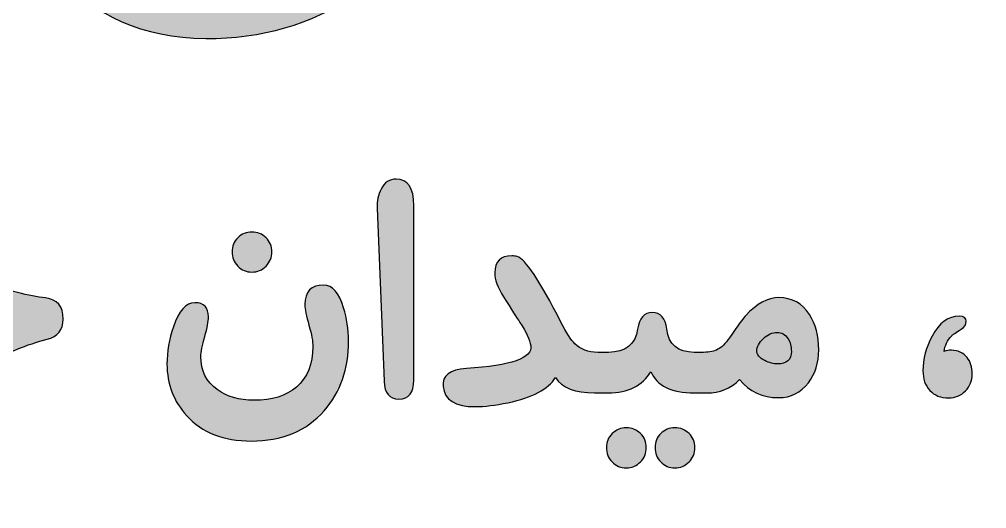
# Model space of a CAD drawing. Header units: millimetres. Extents: x -131.9 to -92.1, y -21.3 to 18.5.
# Drawn here: x -114.94 to -107.47, y -12.7 to -8.92 of the extents above; entities that cross this region are included whole.
import ezdxf

# ---------------------------------------------------------------- set-up
doc = ezdxf.new("R2010")
doc.units = ezdxf.units.MM
doc.header["$MEASUREMENT"] = 0
doc.layers.add('Layer 1', color=7, linetype='Continuous')

msp = doc.modelspace()

# ---------------------------------------------------------------- hatches: boundary and pattern name
at = {"layer": 'Layer 1', "true_color": 0x373435}
h = msp.add_hatch(color=250, dxfattribs=at)
edge = h.paths.add_edge_path()
edge.add_spline(control_points=[(-109.2958, -2.2523), (-109.3126, -2.349), (-109.3363, -2.439), (-109.3663, -2.5289), (-109.3999, -2.6189), (-109.4536, -2.7454), (-109.5277, -2.9054), (-109.6049, -3.0685), (-109.6486, -3.1585), (-109.6653, -3.1817), (-109.7291, -3.2784), (-109.783, -3.325), (-109.8267, -3.325), (-109.8636, -3.3019), (-109.8939, -3.2818), (-109.9208, -3.2584), (-109.9478, -3.2384), (-109.9712, -3.2286), (-109.9949, -3.2286), (-110.0923, -3.2286), (-110.2201, -3.2683), (-110.378, -3.345), (-110.5359, -3.425), (-110.7107, -3.5516), (-110.8988, -3.7216), (-111.0905, -3.8947), (-111.2385, -4.0545), (-111.3426, -4.2046), (-111.4468, -4.3544), (-111.5006, -4.4577), (-111.5006, -4.5144), (-111.5006, -4.5976), (-111.4736, -4.6642), (-111.4199, -4.7109), (-111.3729, -4.7442), (-111.2887, -4.7841), (-111.1711, -4.8274), (-111.0535, -4.8741), (-110.9728, -4.9141), (-110.9325, -4.944), (-110.8082, -5.034), (-110.7442, -5.2039), (-110.7442, -5.4603), (-110.7442, -5.8169), (-110.8114, -6.2233), (-110.9459, -6.6796), (-111.0804, -7.1359), (-111.2586, -7.5357), (-111.477, -7.8721), (-111.5879, -8.0287), (-111.7189, -8.1853), (-111.8703, -8.3418), (-112.0216, -8.4984), (-112.1863, -8.6317), (-112.3577, -8.7416), (-112.6904, -8.9614), (-113.0702, -9.0713), (-113.5037, -9.0713), (-113.9944, -9.0614), (-114.3675, -8.8982), (-114.623, -8.5783), (-114.7371, -8.4119), (-114.8178, -8.2386), (-114.8614, -8.0554), (-114.9052, -7.8721), (-114.9288, -7.6955), (-114.9288, -7.5324), (-114.9288, -7.3225), (-114.9121, -7.1161), (-114.8817, -6.9161), (-114.8515, -6.7129), (-114.801, -6.5131), (-114.7371, -6.3099), (-114.6365, -5.9799), (-114.5154, -5.6636), (-114.3707, -5.357), (-114.2296, -5.0505), (-114.1153, -4.8041), (-114.0246, -4.6176), (-114.0246, -4.6176), (-113.7525, -4.0446), (-113.7525, -4.0446), (-113.7223, -3.9779), (-113.692, -3.9147), (-113.6549, -3.8515), (-113.6214, -3.7913), (-113.591, -3.7614), (-113.5608, -3.7614), (-113.524, -3.7614), (-113.5037, -3.7913), (-113.5003, -3.8515), (-113.5003, -3.9147), (-113.507, -3.9613), (-113.5204, -3.9914), (-113.5642, -4.1013), (-113.6013, -4.1946), (-113.6315, -4.2678), (-113.6617, -4.3445), (-113.7087, -4.4511), (-113.7692, -4.5944), (-113.8332, -4.7375), (-113.9001, -4.8906), (-113.9708, -5.0539), (-114.0414, -5.2172), (-114.1018, -5.3537), (-114.1457, -5.4603), (-114.3741, -6.0566), (-114.4885, -6.5064), (-114.4885, -6.8029), (-114.4885, -7.1193), (-114.3741, -7.3691), (-114.1491, -7.5524), (-113.9238, -7.7355), (-113.6079, -7.8256), (-113.1978, -7.8256), (-112.8583, -7.8256), (-112.529, -7.7456), (-112.213, -7.589), (-111.9778, -7.4724), (-111.7795, -7.3291), (-111.6216, -7.1592), (-111.4636, -6.9893), (-111.346, -6.8327), (-111.2619, -6.6862), (-111.178, -6.5397), (-111.1376, -6.4064), (-111.1376, -6.2864), (-111.1376, -6.2165), (-111.1913, -6.1632), (-111.3023, -6.1267), (-111.413, -6.0932), (-111.4904, -6.07), (-111.5375, -6.0566), (-111.5879, -6.0466), (-111.6418, -6.0234), (-111.7056, -5.9933), (-111.8234, -5.9368), (-111.9139, -5.8667), (-111.9745, -5.7801), (-112.0384, -5.6937), (-112.0686, -5.577), (-112.0686, -5.4271), (-112.0686, -5.2006), (-111.9947, -4.9141), (-111.8433, -4.5643), (-111.6956, -4.2178), (-111.4872, -3.8746), (-111.2182, -3.5383), (-110.9998, -3.2618), (-110.7982, -3.0387), (-110.6167, -2.8686), (-110.5192, -2.7788), (-110.3948, -2.679), (-110.2436, -2.5655), (-110.0923, -2.4523), (-109.9478, -2.3557), (-109.8066, -2.2757), (-109.6319, -2.176), (-109.494, -2.1193), (-109.3932, -2.1059), (-109.3496, -2.1059), (-109.3226, -2.1226), (-109.306, -2.1559), (-109.2924, -2.1925), (-109.2891, -2.2225), (-109.2958, -2.2523)], knot_values=[0, 0, 0, 0, 0.018182, 0.018182, 0.018182, 0.036364, 0.036364, 0.036364, 0.054545, 0.054545, 0.054545, 0.072727, 0.072727, 0.072727, 0.090909, 0.090909, 0.090909, 0.109091, 0.109091, 0.109091, 0.127273, 0.127273, 0.127273, 0.145455, 0.145455, 0.145455, 0.163636, 0.163636, 0.163636, 0.181818, 0.181818, 0.181818, 0.2, 0.2, 0.2, 0.218182, 0.218182, 0.218182, 0.236364, 0.236364, 0.236364, 0.254545, 0.254545, 0.254545, 0.272727, 0.272727, 0.272727, 0.290909, 0.290909, 0.290909, 0.309091, 0.309091, 0.309091, 0.327273, 0.327273, 0.327273, 0.345455, 0.345455, 0.345455, 0.363636, 0.363636, 0.363636, 0.381818, 0.381818, 0.381818, 0.4, 0.4, 0.4, 0.418182, 0.418182, 0.418182, 0.436364, 0.436364, 0.436364, 0.454545, 0.454545, 0.454545, 0.472727, 0.472727, 0.472727, 0.490909, 0.490909, 0.490909, 0.509091, 0.509091, 0.509091, 0.527273, 0.527273, 0.527273, 0.545455, 0.545455, 0.545455, 0.563636, 0.563636, 0.563636, 0.581818, 0.581818, 0.581818, 0.6, 0.6, 0.6, 0.618182, 0.618182, 0.618182, 0.636364, 0.636364, 0.636364, 0.654545, 0.654545, 0.654545, 0.672727, 0.672727, 0.672727, 0.690909, 0.690909, 0.690909, 0.709091, 0.709091, 0.709091, 0.727273, 0.727273, 0.727273, 0.745455, 0.745455, 0.745455, 0.763636, 0.763636, 0.763636, 0.781818, 0.781818, 0.781818, 0.8, 0.8, 0.8, 0.818182, 0.818182, 0.818182, 0.836364, 0.836364, 0.836364, 0.854545, 0.854545, 0.854545, 0.872727, 0.872727, 0.872727, 0.890909, 0.890909, 0.890909, 0.909091, 0.909091, 0.909091, 0.927273, 0.927273, 0.927273, 0.945455, 0.945455, 0.945455, 0.963636, 0.963636, 0.963636, 0.981818, 0.981818, 0.981818, 1, 1, 1, 1], degree=3, periodic=1)
h = msp.add_hatch(color=250, dxfattribs=at)
edge = h.paths.add_edge_path()
edge.add_spline(control_points=[(-111.8971, -11.7099), (-111.8971, -11.8076), (-111.9354, -11.8568), (-112.0127, -11.8568), (-112.0853, -11.8568), (-112.1228, -11.8107), (-112.1268, -11.7193), (-112.1268, -11.7193), (-112.1799, -10.3817), (-112.1799, -10.3817), (-112.1814, -10.3262), (-112.1713, -10.277), (-112.1502, -10.2348), (-112.1228, -10.1824), (-112.0837, -10.1567), (-112.033, -10.1567), (-111.9423, -10.1567), (-111.8971, -10.2246), (-111.8971, -10.3614), (-111.8971, -10.3614), (-111.8971, -11.7099), (-111.8971, -11.7099)], knot_values=[0, 0, 0, 0, 0.142857, 0.142857, 0.142857, 0.285714, 0.285714, 0.285714, 0.428571, 0.428571, 0.428571, 0.571429, 0.571429, 0.571429, 0.714286, 0.714286, 0.714286, 0.857143, 0.857143, 0.857143, 1, 1, 1, 1], degree=3, periodic=1)
h = msp.add_hatch(color=250, dxfattribs=at)
edge = h.paths.add_edge_path()
edge.add_spline(control_points=[(-112.9932, -10.7192), (-112.9932, -10.7621), (-113.008, -10.7989), (-113.0378, -10.8293), (-113.0675, -10.8598), (-113.1041, -10.8754), (-113.1471, -10.8754), (-113.1901, -10.8754), (-113.226, -10.8598), (-113.2557, -10.8293), (-113.2854, -10.7989), (-113.3002, -10.7621), (-113.3002, -10.7192), (-113.3002, -10.6763), (-113.2854, -10.6395), (-113.2557, -10.6099), (-113.226, -10.581), (-113.1901, -10.566), (-113.1471, -10.566), (-113.1041, -10.566), (-113.0675, -10.581), (-113.0378, -10.6099), (-113.008, -10.6395), (-112.9932, -10.6763), (-112.9932, -10.7192)], knot_values=[0, 0, 0, 0, 0.125, 0.125, 0.125, 0.25, 0.25, 0.25, 0.375, 0.375, 0.375, 0.5, 0.5, 0.5, 0.625, 0.625, 0.625, 0.75, 0.75, 0.75, 0.875, 0.875, 0.875, 1, 1, 1, 1], degree=3, periodic=1)
h = msp.add_hatch(color=250, dxfattribs=at)
edge = h.paths.add_edge_path()
edge.add_spline(control_points=[(-110.411, -11.8091), (-110.411, -11.8091), (-110.4908, -11.8091), (-110.4908, -11.8091), (-110.4908, -11.8091), (-110.5009, -11.8091), (-110.5009, -11.8091), (-110.6516, -11.8091), (-110.7532, -11.77), (-110.804, -11.6911), (-110.8579, -11.7795), (-110.9798, -11.8443), (-111.1705, -11.8849), (-111.2673, -11.9052), (-111.3509, -11.9155), (-111.4204, -11.9155), (-111.5782, -11.9155), (-111.6618, -11.8639), (-111.6705, -11.7607), (-111.679, -11.6755), (-111.6189, -11.6294), (-111.4908, -11.6209), (-111.143, -11.5982), (-110.9774, -11.5404), (-110.9938, -11.4458), (-111.0017, -11.3966), (-111.0298, -11.3357), (-111.0774, -11.2646), (-111.1001, -11.2302), (-111.1423, -11.1646), (-111.204, -11.0677), (-111.2494, -10.995), (-111.272, -10.9333), (-111.272, -10.8809), (-111.272, -10.7942), (-111.2282, -10.7505), (-111.1407, -10.7505), (-111.1259, -10.7505), (-111.1118, -10.752), (-111.0985, -10.756), (-111.0376, -10.7724), (-110.9251, -10.9411), (-110.761, -11.2615), (-110.7188, -11.3451), (-110.6828, -11.4013), (-110.6532, -11.4302), (-110.6093, -11.4733), (-110.5504, -11.4951), (-110.4763, -11.4958), (-110.4763, -11.4958), (-110.4727, -11.4958), (-110.4727, -11.4958), (-110.4727, -11.4958), (-110.411, -11.4958), (-110.411, -11.4958), (-110.411, -11.4958), (-110.3939, -11.4958), (-110.3939, -11.4958), (-110.2634, -11.4958), (-110.1883, -11.4365), (-110.1688, -11.3169), (-110.1555, -11.2318), (-110.1173, -11.1888), (-110.0547, -11.1888), (-109.9914, -11.1888), (-109.9548, -11.2318), (-109.9445, -11.3169), (-109.9297, -11.4365), (-109.8586, -11.4958), (-109.7312, -11.4958), (-109.7312, -11.4958), (-109.7195, -11.4958), (-109.7195, -11.4958), (-109.7195, -11.4958), (-109.668, -11.4958), (-109.668, -11.4958), (-109.668, -11.4958), (-109.6656, -11.4958), (-109.6656, -11.4958), (-109.6656, -11.4958), (-109.6631, -11.4958), (-109.6631, -11.4958), (-109.6631, -11.4958), (-109.6608, -11.4958), (-109.6608, -11.4958), (-109.6126, -11.4951), (-109.5751, -11.4874), (-109.5484, -11.4724), (-109.5211, -11.4576), (-109.4914, -11.4279), (-109.4608, -11.3841), (-109.3937, -11.288), (-109.3515, -11.2302), (-109.3335, -11.2107), (-109.2491, -11.1192), (-109.164, -11.0731), (-109.0788, -11.0731), (-108.9764, -11.0731), (-108.8975, -11.1169), (-108.8421, -11.2036), (-108.7944, -11.2771), (-108.771, -11.3685), (-108.771, -11.477), (-108.771, -11.5763), (-108.7975, -11.6607), (-108.8499, -11.7302), (-108.9084, -11.8076), (-108.9851, -11.8459), (-109.0812, -11.8459), (-109.2054, -11.8459), (-109.3054, -11.7998), (-109.3827, -11.7068), (-109.4507, -11.7748), (-109.5351, -11.8091), (-109.6344, -11.8091), (-109.6344, -11.8091), (-109.6414, -11.8091), (-109.6414, -11.8091), (-109.6414, -11.8091), (-109.7195, -11.8091), (-109.7195, -11.8091), (-109.7195, -11.8091), (-109.7312, -11.8091), (-109.7312, -11.8091), (-109.9094, -11.8091), (-110.0211, -11.7544), (-110.0657, -11.6451), (-110.1329, -11.7544), (-110.243, -11.8091), (-110.3961, -11.8091), (-110.3961, -11.8091), (-110.411, -11.8091), (-110.411, -11.8091)], knot_values=[0, 0, 0, 0, 0.022727, 0.022727, 0.022727, 0.045455, 0.045455, 0.045455, 0.068182, 0.068182, 0.068182, 0.090909, 0.090909, 0.090909, 0.113636, 0.113636, 0.113636, 0.136364, 0.136364, 0.136364, 0.159091, 0.159091, 0.159091, 0.181818, 0.181818, 0.181818, 0.204545, 0.204545, 0.204545, 0.227273, 0.227273, 0.227273, 0.25, 0.25, 0.25, 0.272727, 0.272727, 0.272727, 0.295455, 0.295455, 0.295455, 0.318182, 0.318182, 0.318182, 0.340909, 0.340909, 0.340909, 0.363636, 0.363636, 0.363636, 0.386364, 0.386364, 0.386364, 0.409091, 0.409091, 0.409091, 0.431818, 0.431818, 0.431818, 0.454545, 0.454545, 0.454545, 0.477273, 0.477273, 0.477273, 0.5, 0.5, 0.5, 0.522727, 0.522727, 0.522727, 0.545455, 0.545455, 0.545455, 0.568182, 0.568182, 0.568182, 0.590909, 0.590909, 0.590909, 0.613636, 0.613636, 0.613636, 0.636364, 0.636364, 0.636364, 0.659091, 0.659091, 0.659091, 0.681818, 0.681818, 0.681818, 0.704545, 0.704545, 0.704545, 0.727273, 0.727273, 0.727273, 0.75, 0.75, 0.75, 0.772727, 0.772727, 0.772727, 0.795455, 0.795455, 0.795455, 0.818182, 0.818182, 0.818182, 0.840909, 0.840909, 0.840909, 0.863636, 0.863636, 0.863636, 0.886364, 0.886364, 0.886364, 0.909091, 0.909091, 0.909091, 0.931818, 0.931818, 0.931818, 0.954545, 0.954545, 0.954545, 0.977273, 0.977273, 0.977273, 1, 1, 1, 1], degree=3, periodic=1)
h = msp.add_hatch(color=250, dxfattribs=at)
edge = h.paths.add_edge_path()
edge.add_spline(control_points=[(-115.9841, -11.8091), (-115.9841, -11.8091), (-116.0623, -11.8091), (-116.0623, -11.8091), (-116.0623, -11.8091), (-116.2036, -11.8091), (-116.2036, -11.8091), (-116.2935, -12.1146), (-116.5294, -12.342), (-116.9131, -12.492), (-116.9357, -12.5007), (-116.9584, -12.5053), (-116.9803, -12.5053), (-117.0162, -12.5053), (-117.0459, -12.4936), (-117.0686, -12.4701), (-117.0921, -12.4467), (-117.1037, -12.417), (-117.1037, -12.3811), (-117.1037, -12.3186), (-117.0694, -12.2717), (-117.0014, -12.2413), (-116.7202, -12.117), (-116.5405, -11.9709), (-116.4622, -11.8036), (-116.6083, -11.8036), (-116.7131, -11.7864), (-116.7779, -11.7529), (-116.8669, -11.706), (-116.9116, -11.6177), (-116.9116, -11.488), (-116.9116, -11.3857), (-116.8811, -11.2888), (-116.8201, -11.1974), (-116.7529, -11.0966), (-116.6732, -11.0466), (-116.5818, -11.0466), (-116.4701, -11.0466), (-116.3772, -11.095), (-116.3029, -11.1919), (-116.238, -11.2771), (-116.1997, -11.3779), (-116.1888, -11.4958), (-116.1888, -11.4958), (-116.0623, -11.4958), (-116.0623, -11.4958), (-116.0623, -11.4958), (-115.9841, -11.4958), (-115.9841, -11.4958), (-115.9841, -11.4958), (-115.8707, -11.4958), (-115.8707, -11.4958), (-115.741, -11.4958), (-115.6301, -11.4802), (-115.5372, -11.4489), (-115.516, -11.442), (-115.384, -11.3865), (-115.1426, -11.2833), (-115.3832, -11.2091), (-115.5277, -11.1716), (-115.5762, -11.1716), (-115.5973, -11.1716), (-115.6301, -11.1848), (-115.6754, -11.2115), (-115.7208, -11.2388), (-115.7551, -11.252), (-115.7794, -11.252), (-115.8505, -11.252), (-115.8856, -11.213), (-115.8856, -11.1349), (-115.8856, -11.0723), (-115.8513, -11.0122), (-115.7833, -10.9536), (-115.7153, -10.895), (-115.6489, -10.8661), (-115.5856, -10.8661), (-115.5067, -10.8661), (-115.3848, -10.895), (-115.2199, -10.9536), (-115.0285, -11.0209), (-114.8684, -11.0614), (-114.7395, -11.0755), (-114.6495, -11.0857), (-114.6042, -11.1395), (-114.6042, -11.2388), (-114.6042, -11.3224), (-114.6457, -11.374), (-114.7285, -11.3951), (-114.8793, -11.4325), (-115.0418, -11.4997), (-115.2169, -11.5966), (-115.3692, -11.681), (-115.466, -11.731), (-115.5067, -11.7459), (-115.62, -11.788), (-115.7622, -11.8091), (-115.9333, -11.8091), (-115.9333, -11.8091), (-115.9841, -11.8091), (-115.9841, -11.8091)], knot_values=[0, 0, 0, 0, 0.030303, 0.030303, 0.030303, 0.060606, 0.060606, 0.060606, 0.090909, 0.090909, 0.090909, 0.121212, 0.121212, 0.121212, 0.151515, 0.151515, 0.151515, 0.181818, 0.181818, 0.181818, 0.212121, 0.212121, 0.212121, 0.242424, 0.242424, 0.242424, 0.272727, 0.272727, 0.272727, 0.30303, 0.30303, 0.30303, 0.333333, 0.333333, 0.333333, 0.363636, 0.363636, 0.363636, 0.393939, 0.393939, 0.393939, 0.424242, 0.424242, 0.424242, 0.454545, 0.454545, 0.454545, 0.484848, 0.484848, 0.484848, 0.515152, 0.515152, 0.515152, 0.545455, 0.545455, 0.545455, 0.575758, 0.575758, 0.575758, 0.606061, 0.606061, 0.606061, 0.636364, 0.636364, 0.636364, 0.666667, 0.666667, 0.666667, 0.69697, 0.69697, 0.69697, 0.727273, 0.727273, 0.727273, 0.757576, 0.757576, 0.757576, 0.787879, 0.787879, 0.787879, 0.818182, 0.818182, 0.818182, 0.848485, 0.848485, 0.848485, 0.878788, 0.878788, 0.878788, 0.909091, 0.909091, 0.909091, 0.939394, 0.939394, 0.939394, 0.969697, 0.969697, 0.969697, 1, 1, 1, 1], degree=3, periodic=1)
h = msp.add_hatch(color=250, dxfattribs=at)
edge = h.paths.add_edge_path()
edge.add_spline(control_points=[(-112.401, -11.4068), (-112.401, -11.6239), (-112.4635, -11.8036), (-112.5885, -11.9467), (-112.7252, -12.1029), (-112.9135, -12.181), (-113.1533, -12.181), (-113.3651, -12.181), (-113.5307, -12.1162), (-113.6503, -11.9857), (-113.7519, -11.874), (-113.8027, -11.7411), (-113.8027, -11.5857), (-113.8027, -11.4912), (-113.7863, -11.3951), (-113.7535, -11.2981), (-113.712, -11.1739), (-113.6566, -11.1122), (-113.587, -11.1122), (-113.5175, -11.1122), (-113.4823, -11.149), (-113.4823, -11.2224), (-113.4823, -11.256), (-113.4917, -11.306), (-113.5112, -11.374), (-113.5307, -11.442), (-113.5409, -11.4928), (-113.5409, -11.5278), (-113.5409, -11.6373), (-113.4987, -11.7224), (-113.4143, -11.7842), (-113.3401, -11.8388), (-113.2456, -11.8662), (-113.1323, -11.8662), (-112.9924, -11.8662), (-112.8822, -11.8326), (-112.8034, -11.7646), (-112.7182, -11.6919), (-112.676, -11.5873), (-112.676, -11.4497), (-112.676, -11.4138), (-112.6861, -11.3591), (-112.7065, -11.2864), (-112.7276, -11.2138), (-112.7377, -11.1607), (-112.7377, -11.1271), (-112.7377, -11.0262), (-112.6901, -10.9762), (-112.594, -10.9762), (-112.526, -10.9762), (-112.4744, -11.0349), (-112.4392, -11.1513), (-112.4135, -11.2333), (-112.401, -11.3185), (-112.401, -11.4068)], knot_values=[0, 0, 0, 0, 0.055556, 0.055556, 0.055556, 0.111111, 0.111111, 0.111111, 0.166667, 0.166667, 0.166667, 0.222222, 0.222222, 0.222222, 0.277778, 0.277778, 0.277778, 0.333333, 0.333333, 0.333333, 0.388889, 0.388889, 0.388889, 0.444444, 0.444444, 0.444444, 0.5, 0.5, 0.5, 0.555556, 0.555556, 0.555556, 0.611111, 0.611111, 0.611111, 0.666667, 0.666667, 0.666667, 0.722222, 0.722222, 0.722222, 0.777778, 0.777778, 0.777778, 0.833333, 0.833333, 0.833333, 0.888889, 0.888889, 0.888889, 0.944444, 0.944444, 0.944444, 1, 1, 1, 1], degree=3, periodic=1)
h = msp.add_hatch(color=250, dxfattribs=at)
edge = h.paths.add_edge_path()
edge.add_spline(control_points=[(-107.585, -11.6638), (-107.585, -11.7146), (-107.603, -11.7583), (-107.6381, -11.7943), (-107.6733, -11.8303), (-107.717, -11.8483), (-107.7678, -11.8483), (-107.8287, -11.8483), (-107.8772, -11.8287), (-107.9124, -11.7896), (-107.9483, -11.7506), (-107.9663, -11.7006), (-107.9663, -11.6389), (-107.9663, -11.5474), (-107.9428, -11.4576), (-107.8959, -11.3708), (-107.8404, -11.2677), (-107.7702, -11.2162), (-107.6858, -11.2162), (-107.649, -11.2162), (-107.6311, -11.2294), (-107.6311, -11.256), (-107.6311, -11.2802), (-107.6443, -11.3005), (-107.6702, -11.3169), (-107.7131, -11.3427), (-107.7374, -11.3599), (-107.7436, -11.3669), (-107.7772, -11.4021), (-107.7967, -11.4428), (-107.803, -11.488), (-107.7842, -11.4825), (-107.7655, -11.4794), (-107.7467, -11.4794), (-107.6959, -11.4794), (-107.6553, -11.4982), (-107.6255, -11.5349), (-107.5982, -11.5685), (-107.585, -11.6115), (-107.585, -11.6638)], knot_values=[0, 0, 0, 0, 0.076923, 0.076923, 0.076923, 0.153846, 0.153846, 0.153846, 0.230769, 0.230769, 0.230769, 0.307692, 0.307692, 0.307692, 0.384615, 0.384615, 0.384615, 0.461538, 0.461538, 0.461538, 0.538462, 0.538462, 0.538462, 0.615385, 0.615385, 0.615385, 0.692308, 0.692308, 0.692308, 0.769231, 0.769231, 0.769231, 0.846154, 0.846154, 0.846154, 0.923077, 0.923077, 0.923077, 1, 1, 1, 1], degree=3, periodic=1)
h = msp.add_hatch(color=250, dxfattribs=at)
edge = h.paths.add_edge_path()
edge.add_spline(control_points=[(-108.9819, -11.488), (-108.9819, -11.4497), (-108.9905, -11.4169), (-109.0085, -11.3896), (-109.0296, -11.3576), (-109.0569, -11.3412), (-109.0921, -11.3412), (-109.1273, -11.3412), (-109.1617, -11.3568), (-109.196, -11.388), (-109.2312, -11.4193), (-109.2484, -11.4529), (-109.2484, -11.488), (-109.2484, -11.5138), (-109.2281, -11.5381), (-109.1866, -11.5591), (-109.1514, -11.5771), (-109.1194, -11.5857), (-109.0897, -11.5857), (-109.0179, -11.5857), (-108.9819, -11.5529), (-108.9819, -11.488)], knot_values=[0, 0, 0, 0, 0.142857, 0.142857, 0.142857, 0.285714, 0.285714, 0.285714, 0.428571, 0.428571, 0.428571, 0.571429, 0.571429, 0.571429, 0.714286, 0.714286, 0.714286, 0.857143, 0.857143, 0.857143, 1, 1, 1, 1], degree=3, periodic=1)
h = msp.add_hatch(color=250, dxfattribs=at)
edge = h.paths.add_edge_path()
edge.add_spline(control_points=[(-110.1017, -12.2318), (-110.1017, -12.2748), (-110.1165, -12.3123), (-110.147, -12.3428), (-110.1774, -12.3732), (-110.2134, -12.3882), (-110.2563, -12.3882), (-110.2992, -12.3882), (-110.336, -12.3732), (-110.3657, -12.3428), (-110.3953, -12.3123), (-110.4103, -12.2748), (-110.4103, -12.2318), (-110.4103, -12.1897), (-110.3953, -12.1537), (-110.3649, -12.1241), (-110.3344, -12.0936), (-110.2985, -12.0788), (-110.2563, -12.0788), (-110.2134, -12.0788), (-110.1774, -12.0936), (-110.147, -12.1233), (-110.1165, -12.1521), (-110.1017, -12.1889), (-110.1017, -12.2318)], knot_values=[0, 0, 0, 0, 0.125, 0.125, 0.125, 0.25, 0.25, 0.25, 0.375, 0.375, 0.375, 0.5, 0.5, 0.5, 0.625, 0.625, 0.625, 0.75, 0.75, 0.75, 0.875, 0.875, 0.875, 1, 1, 1, 1], degree=3, periodic=1)
h = msp.add_hatch(color=250, dxfattribs=at)
edge = h.paths.add_edge_path()
edge.add_spline(control_points=[(-109.7273, -12.2318), (-109.7273, -12.2748), (-109.7423, -12.3123), (-109.7719, -12.3428), (-109.8016, -12.3732), (-109.8383, -12.3882), (-109.8813, -12.3882), (-109.9242, -12.3882), (-109.9602, -12.3732), (-109.9898, -12.3428), (-110.0196, -12.3123), (-110.0345, -12.2748), (-110.0345, -12.2318), (-110.0345, -12.1889), (-110.0196, -12.1521), (-109.9898, -12.1233), (-109.9602, -12.0936), (-109.9242, -12.0788), (-109.8813, -12.0788), (-109.8383, -12.0788), (-109.8016, -12.0936), (-109.7719, -12.1233), (-109.7423, -12.1521), (-109.7273, -12.1889), (-109.7273, -12.2318)], knot_values=[0, 0, 0, 0, 0.125, 0.125, 0.125, 0.25, 0.25, 0.25, 0.375, 0.375, 0.375, 0.5, 0.5, 0.5, 0.625, 0.625, 0.625, 0.75, 0.75, 0.75, 0.875, 0.875, 0.875, 1, 1, 1, 1], degree=3, periodic=1)

# ---------------------------------------------------------------- linework, layer by layer
at = {"layer": 'Layer 1', "color": 250, "lineweight": 18}
msp.add_open_spline([(-128.8774, 18.4715), (-128.8774, 18.4715), (-95.0772, 18.4715), (-95.0772, 18.4715), (-93.4273, 18.4715), (-92.0773, 17.1215), (-92.0773, 15.4715), (-92.0773, 15.4715), (-92.0773, -18.3285), (-92.0773, -18.3285), (-92.0773, -19.9785), (-93.4273, -21.3285), (-95.0772, -21.3285), (-95.0772, -21.3285), (-128.8774, -21.3285), (-128.8774, -21.3285), (-130.5273, -21.3285), (-131.8773, -19.9785), (-131.8773, -18.3285), (-131.8773, -18.3285), (-131.8773, 15.4715), (-131.8773, 15.4715), (-131.8773, 17.1215), (-130.5273, 18.4715), (-128.8774, 18.4715)], degree=3, knots=[0, 0, 0, 0, 0.125, 0.125, 0.125, 0.25, 0.25, 0.25, 0.375, 0.375, 0.375, 0.5, 0.5, 0.5, 0.625, 0.625, 0.625, 0.75, 0.75, 0.75, 0.875, 0.875, 0.875, 1, 1, 1, 1], dxfattribs=at)
at = {"layer": 'Layer 1', "color": 250}
for points, knots in [([(-109.2958, -2.2523), (-109.3126, -2.349), (-109.3363, -2.439), (-109.3663, -2.5289), (-109.3999, -2.6189), (-109.4536, -2.7454), (-109.5277, -2.9054), (-109.6049, -3.0685), (-109.6486, -3.1585), (-109.6653, -3.1817), (-109.7291, -3.2784), (-109.783, -3.325), (-109.8267, -3.325), (-109.8636, -3.3019), (-109.8939, -3.2818), (-109.9208, -3.2584), (-109.9478, -3.2384), (-109.9712, -3.2286), (-109.9949, -3.2286), (-110.0923, -3.2286), (-110.2201, -3.2683), (-110.378, -3.345), (-110.5359, -3.425), (-110.7107, -3.5516), (-110.8988, -3.7216), (-111.0905, -3.8947), (-111.2385, -4.0545), (-111.3426, -4.2046), (-111.4468, -4.3544), (-111.5006, -4.4577), (-111.5006, -4.5144), (-111.5006, -4.5976), (-111.4736, -4.6642), (-111.4199, -4.7109), (-111.3729, -4.7442), (-111.2887, -4.7841), (-111.1711, -4.8274), (-111.0535, -4.8741), (-110.9728, -4.9141), (-110.9325, -4.944), (-110.8082, -5.034), (-110.7442, -5.2039), (-110.7442, -5.4603), (-110.7442, -5.8169), (-110.8114, -6.2233), (-110.9459, -6.6796), (-111.0804, -7.1359), (-111.2586, -7.5357), (-111.477, -7.8721), (-111.5879, -8.0287), (-111.7189, -8.1853), (-111.8703, -8.3418), (-112.0216, -8.4984), (-112.1863, -8.6317), (-112.3577, -8.7416), (-112.6904, -8.9614), (-113.0702, -9.0713), (-113.5037, -9.0713), (-113.9944, -9.0614), (-114.3675, -8.8982), (-114.623, -8.5783), (-114.7371, -8.4119), (-114.8178, -8.2386), (-114.8614, -8.0554), (-114.9052, -7.8721), (-114.9288, -7.6955), (-114.9288, -7.5324), (-114.9288, -7.3225), (-114.9121, -7.1161), (-114.8817, -6.9161), (-114.8515, -6.7129), (-114.801, -6.5131), (-114.7371, -6.3099), (-114.6365, -5.9799), (-114.5154, -5.6636), (-114.3707, -5.357), (-114.2296, -5.0505), (-114.1153, -4.8041), (-114.0246, -4.6176), (-114.0246, -4.6176), (-113.7525, -4.0446), (-113.7525, -4.0446), (-113.7223, -3.9779), (-113.692, -3.9147), (-113.6549, -3.8515), (-113.6214, -3.7913), (-113.591, -3.7614), (-113.5608, -3.7614), (-113.524, -3.7614), (-113.5037, -3.7913), (-113.5003, -3.8515), (-113.5003, -3.9147), (-113.507, -3.9613), (-113.5204, -3.9914), (-113.5642, -4.1013), (-113.6013, -4.1946), (-113.6315, -4.2678), (-113.6617, -4.3445), (-113.7087, -4.4511), (-113.7692, -4.5944), (-113.8332, -4.7375), (-113.9001, -4.8906), (-113.9708, -5.0539), (-114.0414, -5.2172), (-114.1018, -5.3537), (-114.1457, -5.4603), (-114.3741, -6.0566), (-114.4885, -6.5064), (-114.4885, -6.8029), (-114.4885, -7.1193), (-114.3741, -7.3691), (-114.1491, -7.5524), (-113.9238, -7.7355), (-113.6079, -7.8256), (-113.1978, -7.8256), (-112.8583, -7.8256), (-112.529, -7.7456), (-112.213, -7.589), (-111.9778, -7.4724), (-111.7795, -7.3291), (-111.6216, -7.1592), (-111.4636, -6.9893), (-111.346, -6.8327), (-111.2619, -6.6862), (-111.178, -6.5397), (-111.1376, -6.4064), (-111.1376, -6.2864), (-111.1376, -6.2165), (-111.1913, -6.1632), (-111.3023, -6.1267), (-111.413, -6.0932), (-111.4904, -6.07), (-111.5375, -6.0566), (-111.5879, -6.0466), (-111.6418, -6.0234), (-111.7056, -5.9933), (-111.8234, -5.9368), (-111.9139, -5.8667), (-111.9745, -5.7801), (-112.0384, -5.6937), (-112.0686, -5.577), (-112.0686, -5.4271), (-112.0686, -5.2006), (-111.9947, -4.9141), (-111.8433, -4.5643), (-111.6956, -4.2178), (-111.4872, -3.8746), (-111.2182, -3.5383), (-110.9998, -3.2618), (-110.7982, -3.0387), (-110.6167, -2.8686), (-110.5192, -2.7788), (-110.3948, -2.679), (-110.2436, -2.5655), (-110.0923, -2.4523), (-109.9478, -2.3557), (-109.8066, -2.2757), (-109.6319, -2.176), (-109.494, -2.1193), (-109.3932, -2.1059), (-109.3496, -2.1059), (-109.3226, -2.1226), (-109.306, -2.1559), (-109.2924, -2.1925), (-109.2891, -2.2225), (-109.2958, -2.2523)], [0, 0, 0, 0, 0.018182, 0.018182, 0.018182, 0.036364, 0.036364, 0.036364, 0.054545, 0.054545, 0.054545, 0.072727, 0.072727, 0.072727, 0.090909, 0.090909, 0.090909, 0.109091, 0.109091, 0.109091, 0.127273, 0.127273, 0.127273, 0.145455, 0.145455, 0.145455, 0.163636, 0.163636, 0.163636, 0.181818, 0.181818, 0.181818, 0.2, 0.2, 0.2, 0.218182, 0.218182, 0.218182, 0.236364, 0.236364, 0.236364, 0.254545, 0.254545, 0.254545, 0.272727, 0.272727, 0.272727, 0.290909, 0.290909, 0.290909, 0.309091, 0.309091, 0.309091, 0.327273, 0.327273, 0.327273, 0.345455, 0.345455, 0.345455, 0.363636, 0.363636, 0.363636, 0.381818, 0.381818, 0.381818, 0.4, 0.4, 0.4, 0.418182, 0.418182, 0.418182, 0.436364, 0.436364, 0.436364, 0.454545, 0.454545, 0.454545, 0.472727, 0.472727, 0.472727, 0.490909, 0.490909, 0.490909, 0.509091, 0.509091, 0.509091, 0.527273, 0.527273, 0.527273, 0.545455, 0.545455, 0.545455, 0.563636, 0.563636, 0.563636, 0.581818, 0.581818, 0.581818, 0.6, 0.6, 0.6, 0.618182, 0.618182, 0.618182, 0.636364, 0.636364, 0.636364, 0.654545, 0.654545, 0.654545, 0.672727, 0.672727, 0.672727, 0.690909, 0.690909, 0.690909, 0.709091, 0.709091, 0.709091, 0.727273, 0.727273, 0.727273, 0.745455, 0.745455, 0.745455, 0.763636, 0.763636, 0.763636, 0.781818, 0.781818, 0.781818, 0.8, 0.8, 0.8, 0.818182, 0.818182, 0.818182, 0.836364, 0.836364, 0.836364, 0.854545, 0.854545, 0.854545, 0.872727, 0.872727, 0.872727, 0.890909, 0.890909, 0.890909, 0.909091, 0.909091, 0.909091, 0.927273, 0.927273, 0.927273, 0.945455, 0.945455, 0.945455, 0.963636, 0.963636, 0.963636, 0.981818, 0.981818, 0.981818, 1, 1, 1, 1]), ([(-111.8971, -11.7099), (-111.8971, -11.8076), (-111.9354, -11.8568), (-112.0127, -11.8568), (-112.0853, -11.8568), (-112.1228, -11.8107), (-112.1268, -11.7193), (-112.1268, -11.7193), (-112.1799, -10.3817), (-112.1799, -10.3817), (-112.1814, -10.3262), (-112.1713, -10.277), (-112.1502, -10.2348), (-112.1228, -10.1824), (-112.0837, -10.1567), (-112.033, -10.1567), (-111.9423, -10.1567), (-111.8971, -10.2246), (-111.8971, -10.3614), (-111.8971, -10.3614), (-111.8971, -11.7099), (-111.8971, -11.7099)], [0, 0, 0, 0, 0.142857, 0.142857, 0.142857, 0.285714, 0.285714, 0.285714, 0.428571, 0.428571, 0.428571, 0.571429, 0.571429, 0.571429, 0.714286, 0.714286, 0.714286, 0.857143, 0.857143, 0.857143, 1, 1, 1, 1]), ([(-112.9932, -10.7192), (-112.9932, -10.7621), (-113.008, -10.7989), (-113.0378, -10.8293), (-113.0675, -10.8598), (-113.1041, -10.8754), (-113.1471, -10.8754), (-113.1901, -10.8754), (-113.226, -10.8598), (-113.2557, -10.8293), (-113.2854, -10.7989), (-113.3002, -10.7621), (-113.3002, -10.7192), (-113.3002, -10.6763), (-113.2854, -10.6395), (-113.2557, -10.6099), (-113.226, -10.581), (-113.1901, -10.566), (-113.1471, -10.566), (-113.1041, -10.566), (-113.0675, -10.581), (-113.0378, -10.6099), (-113.008, -10.6395), (-112.9932, -10.6763), (-112.9932, -10.7192)], [0, 0, 0, 0, 0.125, 0.125, 0.125, 0.25, 0.25, 0.25, 0.375, 0.375, 0.375, 0.5, 0.5, 0.5, 0.625, 0.625, 0.625, 0.75, 0.75, 0.75, 0.875, 0.875, 0.875, 1, 1, 1, 1]), ([(-110.411, -11.8091), (-110.411, -11.8091), (-110.4908, -11.8091), (-110.4908, -11.8091), (-110.4908, -11.8091), (-110.5009, -11.8091), (-110.5009, -11.8091), (-110.6516, -11.8091), (-110.7532, -11.77), (-110.804, -11.6911), (-110.8579, -11.7795), (-110.9798, -11.8443), (-111.1705, -11.8849), (-111.2673, -11.9052), (-111.3509, -11.9155), (-111.4204, -11.9155), (-111.5782, -11.9155), (-111.6618, -11.8639), (-111.6705, -11.7607), (-111.679, -11.6755), (-111.6189, -11.6294), (-111.4908, -11.6209), (-111.143, -11.5982), (-110.9774, -11.5404), (-110.9938, -11.4458), (-111.0017, -11.3966), (-111.0298, -11.3357), (-111.0774, -11.2646), (-111.1001, -11.2302), (-111.1423, -11.1646), (-111.204, -11.0677), (-111.2494, -10.995), (-111.272, -10.9333), (-111.272, -10.8809), (-111.272, -10.7942), (-111.2282, -10.7505), (-111.1407, -10.7505), (-111.1259, -10.7505), (-111.1118, -10.752), (-111.0985, -10.756), (-111.0376, -10.7724), (-110.9251, -10.9411), (-110.761, -11.2615), (-110.7188, -11.3451), (-110.6828, -11.4013), (-110.6532, -11.4302), (-110.6093, -11.4733), (-110.5504, -11.4951), (-110.4763, -11.4958), (-110.4763, -11.4958), (-110.4727, -11.4958), (-110.4727, -11.4958), (-110.4727, -11.4958), (-110.411, -11.4958), (-110.411, -11.4958), (-110.411, -11.4958), (-110.3939, -11.4958), (-110.3939, -11.4958), (-110.2634, -11.4958), (-110.1883, -11.4365), (-110.1688, -11.3169), (-110.1555, -11.2318), (-110.1173, -11.1888), (-110.0547, -11.1888), (-109.9914, -11.1888), (-109.9548, -11.2318), (-109.9445, -11.3169), (-109.9297, -11.4365), (-109.8586, -11.4958), (-109.7312, -11.4958), (-109.7312, -11.4958), (-109.7195, -11.4958), (-109.7195, -11.4958), (-109.7195, -11.4958), (-109.668, -11.4958), (-109.668, -11.4958), (-109.668, -11.4958), (-109.6656, -11.4958), (-109.6656, -11.4958), (-109.6656, -11.4958), (-109.6631, -11.4958), (-109.6631, -11.4958), (-109.6631, -11.4958), (-109.6608, -11.4958), (-109.6608, -11.4958), (-109.6126, -11.4951), (-109.5751, -11.4874), (-109.5484, -11.4724), (-109.5211, -11.4576), (-109.4914, -11.4279), (-109.4608, -11.3841), (-109.3937, -11.288), (-109.3515, -11.2302), (-109.3335, -11.2107), (-109.2491, -11.1192), (-109.164, -11.0731), (-109.0788, -11.0731), (-108.9764, -11.0731), (-108.8975, -11.1169), (-108.8421, -11.2036), (-108.7944, -11.2771), (-108.771, -11.3685), (-108.771, -11.477), (-108.771, -11.5763), (-108.7975, -11.6607), (-108.8499, -11.7302), (-108.9084, -11.8076), (-108.9851, -11.8459), (-109.0812, -11.8459), (-109.2054, -11.8459), (-109.3054, -11.7998), (-109.3827, -11.7068), (-109.4507, -11.7748), (-109.5351, -11.8091), (-109.6344, -11.8091), (-109.6344, -11.8091), (-109.6414, -11.8091), (-109.6414, -11.8091), (-109.6414, -11.8091), (-109.7195, -11.8091), (-109.7195, -11.8091), (-109.7195, -11.8091), (-109.7312, -11.8091), (-109.7312, -11.8091), (-109.9094, -11.8091), (-110.0211, -11.7544), (-110.0657, -11.6451), (-110.1329, -11.7544), (-110.243, -11.8091), (-110.3961, -11.8091), (-110.3961, -11.8091), (-110.411, -11.8091), (-110.411, -11.8091)], [0, 0, 0, 0, 0.022727, 0.022727, 0.022727, 0.045455, 0.045455, 0.045455, 0.068182, 0.068182, 0.068182, 0.090909, 0.090909, 0.090909, 0.113636, 0.113636, 0.113636, 0.136364, 0.136364, 0.136364, 0.159091, 0.159091, 0.159091, 0.181818, 0.181818, 0.181818, 0.204545, 0.204545, 0.204545, 0.227273, 0.227273, 0.227273, 0.25, 0.25, 0.25, 0.272727, 0.272727, 0.272727, 0.295455, 0.295455, 0.295455, 0.318182, 0.318182, 0.318182, 0.340909, 0.340909, 0.340909, 0.363636, 0.363636, 0.363636, 0.386364, 0.386364, 0.386364, 0.409091, 0.409091, 0.409091, 0.431818, 0.431818, 0.431818, 0.454545, 0.454545, 0.454545, 0.477273, 0.477273, 0.477273, 0.5, 0.5, 0.5, 0.522727, 0.522727, 0.522727, 0.545455, 0.545455, 0.545455, 0.568182, 0.568182, 0.568182, 0.590909, 0.590909, 0.590909, 0.613636, 0.613636, 0.613636, 0.636364, 0.636364, 0.636364, 0.659091, 0.659091, 0.659091, 0.681818, 0.681818, 0.681818, 0.704545, 0.704545, 0.704545, 0.727273, 0.727273, 0.727273, 0.75, 0.75, 0.75, 0.772727, 0.772727, 0.772727, 0.795455, 0.795455, 0.795455, 0.818182, 0.818182, 0.818182, 0.840909, 0.840909, 0.840909, 0.863636, 0.863636, 0.863636, 0.886364, 0.886364, 0.886364, 0.909091, 0.909091, 0.909091, 0.931818, 0.931818, 0.931818, 0.954545, 0.954545, 0.954545, 0.977273, 0.977273, 0.977273, 1, 1, 1, 1]), ([(-115.9841, -11.8091), (-115.9841, -11.8091), (-116.0623, -11.8091), (-116.0623, -11.8091), (-116.0623, -11.8091), (-116.2036, -11.8091), (-116.2036, -11.8091), (-116.2935, -12.1146), (-116.5294, -12.342), (-116.9131, -12.492), (-116.9357, -12.5007), (-116.9584, -12.5053), (-116.9803, -12.5053), (-117.0162, -12.5053), (-117.0459, -12.4936), (-117.0686, -12.4701), (-117.0921, -12.4467), (-117.1037, -12.417), (-117.1037, -12.3811), (-117.1037, -12.3186), (-117.0694, -12.2717), (-117.0014, -12.2413), (-116.7202, -12.117), (-116.5405, -11.9709), (-116.4622, -11.8036), (-116.6083, -11.8036), (-116.7131, -11.7864), (-116.7779, -11.7529), (-116.8669, -11.706), (-116.9116, -11.6177), (-116.9116, -11.488), (-116.9116, -11.3857), (-116.8811, -11.2888), (-116.8201, -11.1974), (-116.7529, -11.0966), (-116.6732, -11.0466), (-116.5818, -11.0466), (-116.4701, -11.0466), (-116.3772, -11.095), (-116.3029, -11.1919), (-116.238, -11.2771), (-116.1997, -11.3779), (-116.1888, -11.4958), (-116.1888, -11.4958), (-116.0623, -11.4958), (-116.0623, -11.4958), (-116.0623, -11.4958), (-115.9841, -11.4958), (-115.9841, -11.4958), (-115.9841, -11.4958), (-115.8707, -11.4958), (-115.8707, -11.4958), (-115.741, -11.4958), (-115.6301, -11.4802), (-115.5372, -11.4489), (-115.516, -11.442), (-115.384, -11.3865), (-115.1426, -11.2833), (-115.3832, -11.2091), (-115.5277, -11.1716), (-115.5762, -11.1716), (-115.5973, -11.1716), (-115.6301, -11.1848), (-115.6754, -11.2115), (-115.7208, -11.2388), (-115.7551, -11.252), (-115.7794, -11.252), (-115.8505, -11.252), (-115.8856, -11.213), (-115.8856, -11.1349), (-115.8856, -11.0723), (-115.8513, -11.0122), (-115.7833, -10.9536), (-115.7153, -10.895), (-115.6489, -10.8661), (-115.5856, -10.8661), (-115.5067, -10.8661), (-115.3848, -10.895), (-115.2199, -10.9536), (-115.0285, -11.0209), (-114.8684, -11.0614), (-114.7395, -11.0755), (-114.6495, -11.0857), (-114.6042, -11.1395), (-114.6042, -11.2388), (-114.6042, -11.3224), (-114.6457, -11.374), (-114.7285, -11.3951), (-114.8793, -11.4325), (-115.0418, -11.4997), (-115.2169, -11.5966), (-115.3692, -11.681), (-115.466, -11.731), (-115.5067, -11.7459), (-115.62, -11.788), (-115.7622, -11.8091), (-115.9333, -11.8091), (-115.9333, -11.8091), (-115.9841, -11.8091), (-115.9841, -11.8091)], [0, 0, 0, 0, 0.030303, 0.030303, 0.030303, 0.060606, 0.060606, 0.060606, 0.090909, 0.090909, 0.090909, 0.121212, 0.121212, 0.121212, 0.151515, 0.151515, 0.151515, 0.181818, 0.181818, 0.181818, 0.212121, 0.212121, 0.212121, 0.242424, 0.242424, 0.242424, 0.272727, 0.272727, 0.272727, 0.30303, 0.30303, 0.30303, 0.333333, 0.333333, 0.333333, 0.363636, 0.363636, 0.363636, 0.393939, 0.393939, 0.393939, 0.424242, 0.424242, 0.424242, 0.454545, 0.454545, 0.454545, 0.484848, 0.484848, 0.484848, 0.515152, 0.515152, 0.515152, 0.545455, 0.545455, 0.545455, 0.575758, 0.575758, 0.575758, 0.606061, 0.606061, 0.606061, 0.636364, 0.636364, 0.636364, 0.666667, 0.666667, 0.666667, 0.69697, 0.69697, 0.69697, 0.727273, 0.727273, 0.727273, 0.757576, 0.757576, 0.757576, 0.787879, 0.787879, 0.787879, 0.818182, 0.818182, 0.818182, 0.848485, 0.848485, 0.848485, 0.878788, 0.878788, 0.878788, 0.909091, 0.909091, 0.909091, 0.939394, 0.939394, 0.939394, 0.969697, 0.969697, 0.969697, 1, 1, 1, 1]), ([(-112.401, -11.4068), (-112.401, -11.6239), (-112.4635, -11.8036), (-112.5885, -11.9467), (-112.7252, -12.1029), (-112.9135, -12.181), (-113.1533, -12.181), (-113.3651, -12.181), (-113.5307, -12.1162), (-113.6503, -11.9857), (-113.7519, -11.874), (-113.8027, -11.7411), (-113.8027, -11.5857), (-113.8027, -11.4912), (-113.7863, -11.3951), (-113.7535, -11.2981), (-113.712, -11.1739), (-113.6566, -11.1122), (-113.587, -11.1122), (-113.5175, -11.1122), (-113.4823, -11.149), (-113.4823, -11.2224), (-113.4823, -11.256), (-113.4917, -11.306), (-113.5112, -11.374), (-113.5307, -11.442), (-113.5409, -11.4928), (-113.5409, -11.5278), (-113.5409, -11.6373), (-113.4987, -11.7224), (-113.4143, -11.7842), (-113.3401, -11.8388), (-113.2456, -11.8662), (-113.1323, -11.8662), (-112.9924, -11.8662), (-112.8822, -11.8326), (-112.8034, -11.7646), (-112.7182, -11.6919), (-112.676, -11.5873), (-112.676, -11.4497), (-112.676, -11.4138), (-112.6861, -11.3591), (-112.7065, -11.2864), (-112.7276, -11.2138), (-112.7377, -11.1607), (-112.7377, -11.1271), (-112.7377, -11.0262), (-112.6901, -10.9762), (-112.594, -10.9762), (-112.526, -10.9762), (-112.4744, -11.0349), (-112.4392, -11.1513), (-112.4135, -11.2333), (-112.401, -11.3185), (-112.401, -11.4068)], [0, 0, 0, 0, 0.055556, 0.055556, 0.055556, 0.111111, 0.111111, 0.111111, 0.166667, 0.166667, 0.166667, 0.222222, 0.222222, 0.222222, 0.277778, 0.277778, 0.277778, 0.333333, 0.333333, 0.333333, 0.388889, 0.388889, 0.388889, 0.444444, 0.444444, 0.444444, 0.5, 0.5, 0.5, 0.555556, 0.555556, 0.555556, 0.611111, 0.611111, 0.611111, 0.666667, 0.666667, 0.666667, 0.722222, 0.722222, 0.722222, 0.777778, 0.777778, 0.777778, 0.833333, 0.833333, 0.833333, 0.888889, 0.888889, 0.888889, 0.944444, 0.944444, 0.944444, 1, 1, 1, 1]), ([(-107.585, -11.6638), (-107.585, -11.7146), (-107.603, -11.7583), (-107.6381, -11.7943), (-107.6733, -11.8303), (-107.717, -11.8483), (-107.7678, -11.8483), (-107.8287, -11.8483), (-107.8772, -11.8287), (-107.9124, -11.7896), (-107.9483, -11.7506), (-107.9663, -11.7006), (-107.9663, -11.6389), (-107.9663, -11.5474), (-107.9428, -11.4576), (-107.8959, -11.3708), (-107.8404, -11.2677), (-107.7702, -11.2162), (-107.6858, -11.2162), (-107.649, -11.2162), (-107.6311, -11.2294), (-107.6311, -11.256), (-107.6311, -11.2802), (-107.6443, -11.3005), (-107.6702, -11.3169), (-107.7131, -11.3427), (-107.7374, -11.3599), (-107.7436, -11.3669), (-107.7772, -11.4021), (-107.7967, -11.4428), (-107.803, -11.488), (-107.7842, -11.4825), (-107.7655, -11.4794), (-107.7467, -11.4794), (-107.6959, -11.4794), (-107.6553, -11.4982), (-107.6255, -11.5349), (-107.5982, -11.5685), (-107.585, -11.6115), (-107.585, -11.6638)], [0, 0, 0, 0, 0.076923, 0.076923, 0.076923, 0.153846, 0.153846, 0.153846, 0.230769, 0.230769, 0.230769, 0.307692, 0.307692, 0.307692, 0.384615, 0.384615, 0.384615, 0.461538, 0.461538, 0.461538, 0.538462, 0.538462, 0.538462, 0.615385, 0.615385, 0.615385, 0.692308, 0.692308, 0.692308, 0.769231, 0.769231, 0.769231, 0.846154, 0.846154, 0.846154, 0.923077, 0.923077, 0.923077, 1, 1, 1, 1]), ([(-108.9819, -11.488), (-108.9819, -11.4497), (-108.9905, -11.4169), (-109.0085, -11.3896), (-109.0296, -11.3576), (-109.0569, -11.3412), (-109.0921, -11.3412), (-109.1273, -11.3412), (-109.1617, -11.3568), (-109.196, -11.388), (-109.2312, -11.4193), (-109.2484, -11.4529), (-109.2484, -11.488), (-109.2484, -11.5138), (-109.2281, -11.5381), (-109.1866, -11.5591), (-109.1514, -11.5771), (-109.1194, -11.5857), (-109.0897, -11.5857), (-109.0179, -11.5857), (-108.9819, -11.5529), (-108.9819, -11.488)], [0, 0, 0, 0, 0.142857, 0.142857, 0.142857, 0.285714, 0.285714, 0.285714, 0.428571, 0.428571, 0.428571, 0.571429, 0.571429, 0.571429, 0.714286, 0.714286, 0.714286, 0.857143, 0.857143, 0.857143, 1, 1, 1, 1]), ([(-110.1017, -12.2318), (-110.1017, -12.2748), (-110.1165, -12.3123), (-110.147, -12.3428), (-110.1774, -12.3732), (-110.2134, -12.3882), (-110.2563, -12.3882), (-110.2992, -12.3882), (-110.336, -12.3732), (-110.3657, -12.3428), (-110.3953, -12.3123), (-110.4103, -12.2748), (-110.4103, -12.2318), (-110.4103, -12.1897), (-110.3953, -12.1537), (-110.3649, -12.1241), (-110.3344, -12.0936), (-110.2985, -12.0788), (-110.2563, -12.0788), (-110.2134, -12.0788), (-110.1774, -12.0936), (-110.147, -12.1233), (-110.1165, -12.1521), (-110.1017, -12.1889), (-110.1017, -12.2318)], [0, 0, 0, 0, 0.125, 0.125, 0.125, 0.25, 0.25, 0.25, 0.375, 0.375, 0.375, 0.5, 0.5, 0.5, 0.625, 0.625, 0.625, 0.75, 0.75, 0.75, 0.875, 0.875, 0.875, 1, 1, 1, 1]), ([(-109.7273, -12.2318), (-109.7273, -12.2748), (-109.7423, -12.3123), (-109.7719, -12.3428), (-109.8016, -12.3732), (-109.8383, -12.3882), (-109.8813, -12.3882), (-109.9242, -12.3882), (-109.9602, -12.3732), (-109.9898, -12.3428), (-110.0196, -12.3123), (-110.0345, -12.2748), (-110.0345, -12.2318), (-110.0345, -12.1889), (-110.0196, -12.1521), (-109.9898, -12.1233), (-109.9602, -12.0936), (-109.9242, -12.0788), (-109.8813, -12.0788), (-109.8383, -12.0788), (-109.8016, -12.0936), (-109.7719, -12.1233), (-109.7423, -12.1521), (-109.7273, -12.1889), (-109.7273, -12.2318)], [0, 0, 0, 0, 0.125, 0.125, 0.125, 0.25, 0.25, 0.25, 0.375, 0.375, 0.375, 0.5, 0.5, 0.5, 0.625, 0.625, 0.625, 0.75, 0.75, 0.75, 0.875, 0.875, 0.875, 1, 1, 1, 1])]:
    msp.add_open_spline(points, degree=3, knots=knots, dxfattribs=at)

doc.saveas('drawing.dxf')
